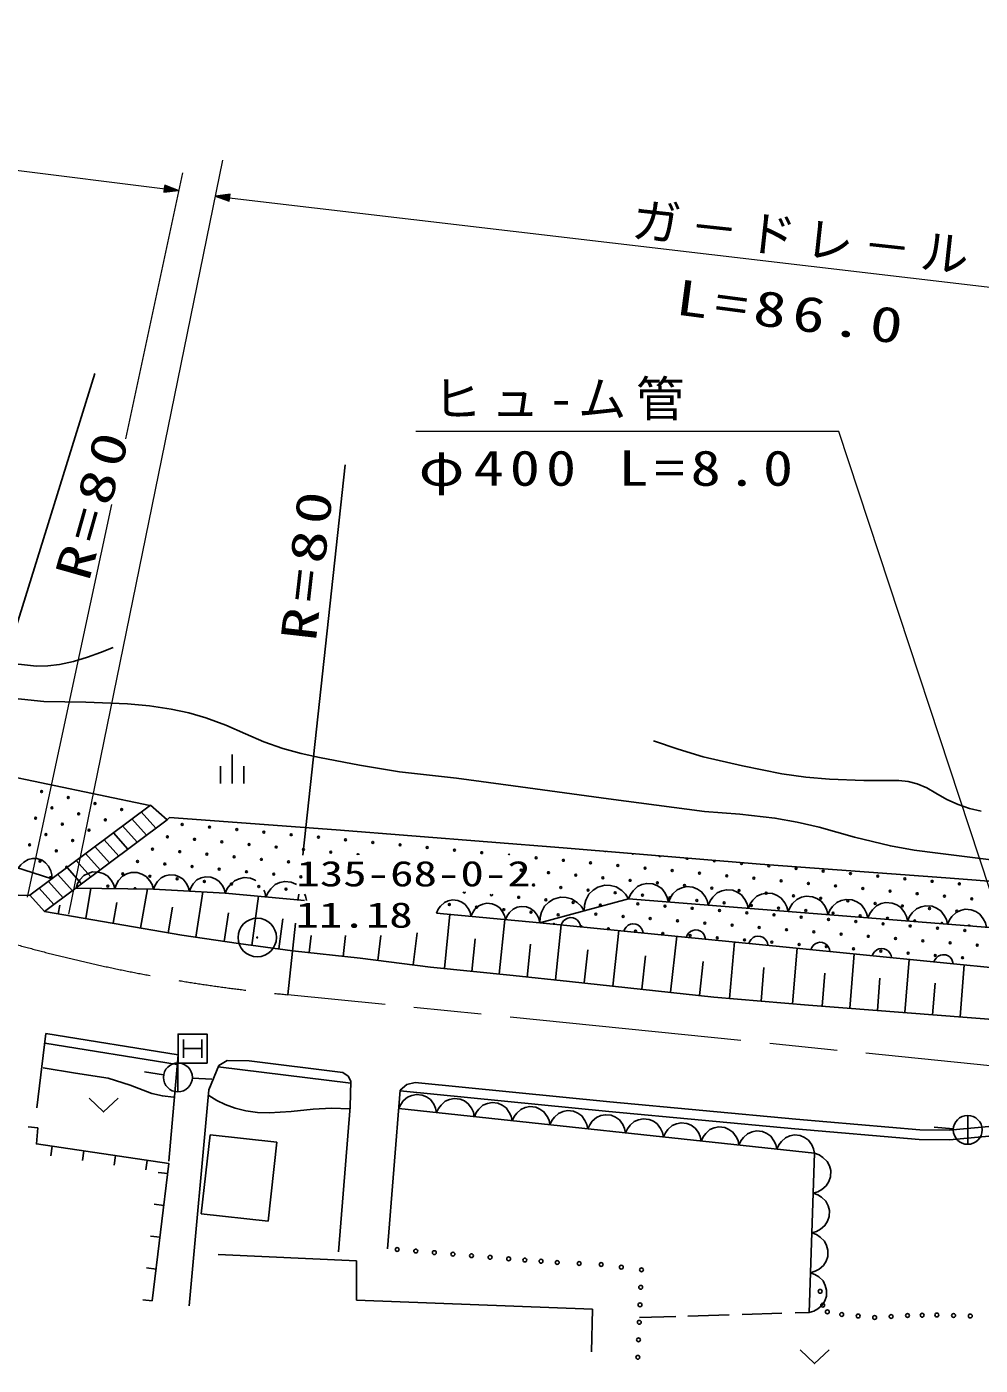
# Model space of a CAD drawing. Units: millimetres, scale not verified. Extents: x 40000 to 680000, y 20000 to 380000.
# Drawn here: x 479306 to 528622, y 248477 to 317721 of the extents above; entities that cross this region are included whole.
import ezdxf
from ezdxf.enums import TextEntityAlignment as Align

# ---------------------------------------------------------------- set-up
doc = ezdxf.new("R2010")
doc.units = ezdxf.units.MM
doc.header["$LTSCALE"] = 1000
doc.linetypes.add('CHAIN', pattern=[18.5, 12, -1.5, 3.5, -1.5])
for name, color, linetype, lineweight in [('M-BGD', 7, 'Continuous', 25), ('M-BGD-HTXT', 7, 'Continuous', 13), ('M-BMK', 2, 'CHAIN', 13)]:
    doc.layers.add(name, color=color, linetype=linetype, lineweight=lineweight)
doc.layers.add('M-BMK-SRVR', color=7, linetype='Continuous')
doc.styles.add('ＭＳ ゴシック', font='')
doc.styles.get('ＭＳ ゴシック').set_extended_font_data('MS Gothic')

# ---------------------------------------------------------------- blocks, each defined once
blk = doc.blocks.new('BUHIN47')
at = {"color": 7, "linetype": 'Continuous', "lineweight": 25}
blk.add_lwpolyline([(-276, 417), (-158, 447), (-43, 451), (101, 432), (212, 374), (306, 295), (391, 165), (427, 48), (437, -77), (399, -219), (351, -323), (276, -417)], dxfattribs=at)
blk = doc.blocks.new('BUHIN48')
at = {"color": 7, "linetype": 'Continuous', "lineweight": 25}
blk.add_lwpolyline([(-276, 417), (-158, 447), (-44, 451), (100, 432), (211, 374), (305, 295), (391, 166), (427, 49), (437, -76), (400, -218), (351, -322), (276, -417)], dxfattribs=at)
blk = doc.blocks.new('BUHIN92')
at = {"color": 7, "linetype": 'Continuous', "lineweight": 25}
for p, q in [((-260, 562), (-958, -6)), ((581, 474), (-581, -474)), ((498, -368), (-199, -937))]:
    blk.add_line(p, q, dxfattribs=at)
blk = doc.blocks.new('BUHIN94')
at = {"color": 7, "linetype": 'Continuous', "lineweight": 25}
blk.add_lwpolyline([(-198, 806), (-273, -223), (750, -356)], dxfattribs=at)
blk = doc.blocks.new('BUHIN107')
at = {"color": 7, "linetype": 'Continuous', "lineweight": 25}
blk.add_lwpolyline([(331, -850), (501, -710), (627, -544), (750, -305), (779, -79), (765, 146), (663, 409), (521, 584), (347, 732), (95, 825), (-109, 858), (-331, 850)], dxfattribs=at)
blk = doc.blocks.new('BUHIN114')
at = {"color": 7, "linetype": 'Continuous', "lineweight": 25}
blk.add_lwpolyline([(575, -829), (723, -635), (816, -423), (886, -135), (859, 117), (786, 355), (608, 612), (410, 764), (184, 877), (-111, 912), (-338, 895), (-575, 829)], dxfattribs=at)
blk = doc.blocks.new('BUHIN115')
at = {"color": 7, "linetype": 'Continuous', "lineweight": 25}
blk.add_lwpolyline([(588, -851), (739, -652), (835, -435), (908, -140), (880, 118), (806, 362), (624, 626), (422, 782), (191, 898), (-111, 935), (-345, 918), (-588, 851)], dxfattribs=at)
blk = doc.blocks.new('BUHIN116')
at = {"color": 7, "linetype": 'Continuous', "lineweight": 25}
blk.add_lwpolyline([(965, -695), (1053, -421), (1072, -150), (1037, 198), (908, 467), (734, 703), (435, 918), (156, 1009), (-140, 1047), (-481, 970), (-728, 862), (-965, 695)], dxfattribs=at)
blk = doc.blocks.new('BUHIN117')
at = {"color": 7, "linetype": 'Continuous', "lineweight": 25}
blk.add_lwpolyline([(497, -742), (630, -572), (715, -386), (782, -132), (762, 91), (700, 302), (546, 532), (374, 670), (176, 773), (-85, 809), (-286, 797), (-497, 742)], dxfattribs=at)
blk = doc.blocks.new('BUHIN118')
at = {"color": 7, "linetype": 'Continuous', "lineweight": 25}
for points in [[(905, 65), (901, 107), (829, 358), (647, 630), (443, 792), (208, 915), (-100, 957), (-339, 943), (-588, 878)], [(595, -869), (746, -677), (792, -576)]]:
    blk.add_lwpolyline(points, dxfattribs=at)
blk = doc.blocks.new('BUHIN119')
at = {"color": 7, "linetype": 'Continuous', "lineweight": 25}
blk.add_lwpolyline([(546, -753), (678, -571), (760, -374), (819, -107), (789, 124), (717, 342), (548, 576), (363, 711), (152, 812), (-120, 838), (-329, 818), (-546, 753)], dxfattribs=at)
blk = doc.blocks.new('BUHIN120')
at = {"color": 7, "linetype": 'Continuous', "lineweight": 25}
blk.add_lwpolyline([(622, -785), (755, -583), (834, -368), (885, -78), (843, 169), (756, 400), (563, 644), (358, 782), (127, 880), (-167, 896), (-391, 865), (-622, 785)], dxfattribs=at)
blk = doc.blocks.new('BUHIN147')
at = {"color": 7, "linetype": 'Continuous', "lineweight": 25}
blk.add_line((0, 0), (-267, 423), dxfattribs=at)
blk = doc.blocks.new('BUHIN148')
at = {"color": 7, "linetype": 'Continuous', "lineweight": 25}
blk.add_line((0, 0), (-430, -255), dxfattribs=at)
blk = doc.blocks.new('BUHIN150')
at = {"color": 7, "linetype": 'Continuous', "lineweight": 25}
blk.add_circle((0, 0), 99.5, dxfattribs=at)
blk = doc.blocks.new('BUHIN152')
at = {"color": 7, "linetype": 'Continuous', "lineweight": 25}
blk.add_circle((0, 0), 99.5, dxfattribs=at)
blk = doc.blocks.new('BUHIN158')
at = {"color": 7, "linetype": 'Continuous', "lineweight": 25}
blk.add_circle((0, 0), 99.5, dxfattribs=at)
blk = doc.blocks.new('BUHIN183')
at = {"color": 7, "linetype": 'Continuous', "lineweight": 25}
blk.add_lwpolyline([(536, -824), (686, -639), (782, -436), (859, -157), (840, 89), (775, 323), (609, 578), (421, 732), (204, 849), (-81, 891), (-304, 882), (-536, 824)], dxfattribs=at)
blk = doc.blocks.new('BUHIN184')
at = {"color": 7, "linetype": 'Continuous', "lineweight": 25}
blk.add_lwpolyline([(-821, -623), (-616, -765), (-396, -851), (-99, -910), (157, -871), (396, -786), (651, -593), (797, -385), (903, -149), (926, 153), (899, 384), (821, 623)], dxfattribs=at)
blk = doc.blocks.new('BUHIN143')
at = {"color": 7, "linetype": 'Continuous', "lineweight": 25}
for p, q in [((67, 659), (-659, 67)), ((-296, 363), (296, -363)), ((659, -67), (-67, -659))]:
    blk.add_line(p, q, dxfattribs=at)
blk.add_lwpolyline([(-1055, 108), (108, 1055), (1055, -108), (-108, -1055)], close=True, dxfattribs=at)
blk = doc.blocks.new('BUHIN96')
at = {"color": 7, "linetype": 'Continuous', "lineweight": 25}
blk.add_line((578, 471), (-578, -471), dxfattribs=at)
blk.add_circle((0, 0), 746, dxfattribs=at)
blk = doc.blocks.new('BUHIN187')
at = {"color": 3, "linetype": 'Continuous', "lineweight": 25}
for radius in [995, 30]:
    blk.add_circle((0, 0), radius, dxfattribs=at)

msp = doc.modelspace()

# ---------------------------------------------------------------- linework, layer by layer
at = {"layer": 'M-BGD'}
for p, q in [((482822, 299787), (474102, 271699)), ((495776, 295054), (493589, 274871)), ((475779, 279504), (485680, 277442)), ((479471, 272793), (485702, 277458)), ((485979, 276254), (485223, 277099)), ((485702, 277458), (486569, 276696)), ((486569, 276696), (480227, 271948)), ((485020, 275536), (484264, 276381)), ((485500, 275895), (484744, 276740)), ((486696, 276815), (486569, 276696)), ((495308, 276167), (486696, 276815)), ((484062, 274818), (483306, 275663)), ((484541, 275177), (483785, 276022)), ((507057, 275236), (495308, 276167)), ((480595, 273634), (475389, 275320)), ((483103, 274101), (482347, 274946)), ((483582, 274460), (482826, 275305)), ((517247, 274406), (507057, 275236)), ((482144, 273383), (481388, 274228)), ((482624, 273742), (481868, 274587)), ((526850, 273697), (517247, 274406)), ((481665, 273024), (480909, 273869)), ((541182, 272584), (526850, 273697)), ((480706, 272306), (479950, 273151)), ((481186, 272665), (480429, 273510)), ((485858, 273110), (481854, 273166)), ((482357, 271582), (482627, 273155)), ((485197, 271096), (485543, 273115)), ((489573, 272901), (485858, 273110)), ((488059, 270621), (488410, 272967)), ((489573, 272901), (493663, 272516)), ((493370, 272854), (493334, 272516)), ((478854, 272793), (479471, 272776)), ((480227, 271948), (479471, 272793)), ((480937, 271826), (481014, 272276)), ((483777, 271339), (483962, 272417)), ((486617, 270852), (486843, 272169)), ((490952, 270200), (491288, 272740)), ((505838, 271369), (510433, 272604)), ((510433, 272604), (526931, 271288)), ((480227, 271948), (487328, 270730)), ((489523, 270402), (489745, 271884)), ((492346, 270016), (492552, 271571)), ((500503, 271872), (505838, 271369)), ((500906, 268998), (501194, 271807)), ((503748, 268706), (504039, 271539)), ((493207, 271351), (492806, 267648)), ((499285, 269186), (499495, 270847)), ((505838, 271369), (518760, 270094)), ((506654, 268408), (506946, 271260)), ((509624, 268091), (509935, 270965)), ((526931, 271288), (541020, 270195)), ((487328, 270730), (490255, 270293)), ((490255, 270293), (493043, 269924)), ((493921, 269826), (494020, 270716)), ((495676, 269630), (495797, 270716)), ((497464, 269417), (497628, 270716)), ((502327, 268852), (502501, 270544)), ((505191, 268558), (505366, 270265)), ((512608, 267769), (512922, 270670)), ((515660, 267458), (515908, 270375)), ((518760, 270094), (534685, 268493)), ((518918, 267181), (519161, 270053)), ((493043, 269924), (496554, 269532)), ((496554, 269532), (500195, 269071)), ((508132, 268253), (508318, 269969)), ((511116, 267930), (511303, 269663)), ((521874, 266944), (522094, 269759)), ((524729, 266720), (524945, 269472)), ((500195, 269071), (504459, 268633)), ((514100, 267607), (514289, 269357)), ((517289, 267319), (517436, 269057)), ((520446, 267056), (520580, 268763)), ((527585, 266496), (527796, 269186)), ((504459, 268633), (507386, 268333)), ((507386, 268333), (514846, 267527)), ((523301, 266832), (523432, 268502)), ((526157, 266608), (526285, 268241)), ((514846, 267527), (519732, 267112)), ((519732, 267112), (529727, 266328)), ((479819, 261792), (480297, 265642)), ((480297, 265642), (487136, 264542)), ((487092, 264042), (480235, 265145)), ((487136, 264542), (486658, 259042)), ((488720, 262726), (489238, 263981)), ((496066, 263068), (489210, 263914)), ((489238, 263981), (489676, 264240)), ((489676, 264240), (490811, 264220)), ((490811, 264220), (495651, 263623)), ((486384, 263494), (485399, 263662)), ((487873, 263327), (488871, 263272)), ((495651, 263623), (495930, 263424)), ((495930, 263424), (496069, 263165)), ((496069, 263165), (496030, 261850)), ((487704, 251553), (488720, 262726)), ((497962, 254501), (498621, 262707)), ((509407, 261611), (498619, 262680)), ((498621, 262707), (498960, 263005)), ((498960, 263005), (499398, 263105)), ((499398, 263105), (509457, 262109)), ((496030, 261850), (495432, 254341)), ((498545, 261755), (520055, 259446)), ((509457, 262109), (519078, 261213)), ((519032, 260715), (509407, 261611)), ((519078, 261213), (525493, 260655)), ((479878, 260767), (479380, 260808)), ((488784, 260394), (488331, 256312)), ((492241, 260011), (488784, 260394)), ((525468, 260155), (519032, 260715)), ((525493, 260655), (527008, 260635)), ((527228, 260710), (526231, 260788)), ((527008, 260635), (530693, 260974)), ((530728, 260475), (527028, 260135)), ((491788, 255929), (492241, 260011)), ((527028, 260135), (525468, 260155)), ((520055, 259446), (519770, 251206)), ((488331, 256312), (491788, 255929)), ((489209, 254204), (496353, 253884)), ((496353, 253884), (496353, 251843)), ((496353, 251843), (508574, 251382)), ((508574, 251382), (508514, 249166)), ((512883, 251003), (510996, 250948)), ((515638, 251084), (513500, 251021)), ((518368, 251165), (516303, 251104)), ((519770, 251206), (519057, 251185))]:
    msp.add_line(p, q, dxfattribs=at)
for points in [[(478091, 284825), (479818, 284644), (480404, 284654), (480995, 284725), (481727, 284888), (482448, 285111), (483118, 285354), (483777, 285610)], [(477860, 283059), (480191, 282810), (482361, 282785), (484523, 282700), (485648, 282589), (486780, 282418), (487681, 282223), (488576, 281968), (489604, 281585), (490611, 281146), (491575, 280734), (492558, 280379), (493498, 280123), (494455, 279924), (496514, 279523), (498592, 279180), (501533, 278846), (504464, 278453), (509399, 277774), (514354, 277131), (516184, 276986), (518006, 276782), (519146, 276574), (520283, 276305), (522122, 275797), (523977, 275346), (525197, 275125), (526425, 274963), (529734, 274561)], [(528674, 277141), (528068, 277283), (527478, 277483), (526892, 277753), (526333, 278075), (525856, 278345), (525353, 278560), (524897, 278674), (524414, 278731), (522604, 278730), (520825, 278789), (519600, 278903), (518366, 279078), (516326, 279488), (514296, 279959), (513006, 280341), (511718, 280775)], [(486891, 262346), (486325, 262408), (485773, 262530), (484653, 262958), (483509, 263330), (481835, 263588), (480157, 263855)], [(496021, 261749), (495070, 261770), (494124, 261730), (492988, 261598), (491850, 261527), (491243, 261553), (490631, 261640), (490089, 261775), (489565, 261967), (489139, 262181), (488729, 262428)], [(485800, 251804), (486659, 258909), (479809, 259931), (479878, 260767)]]:
    msp.add_lwpolyline(points, dxfattribs=at)
for centre, radius in [((480075, 278153), 49.8), ((481455, 277844), 49.8), ((480610, 277309), 49.8), ((481990, 276999), 49.8), ((482835, 277534), 49.8), ((484214, 277224), 49.8), ((479765, 276774), 49.8), ((481145, 276464), 49.8), ((483370, 276689), 49.8), ((487349, 276454), 49.8), ((488757, 276321), 49.8), ((480300, 275929), 49.8), ((481680, 275619), 49.8), ((482525, 276154), 49.8), ((486578, 275816), 49.8), ((487986, 275684), 49.8), ((489394, 275551), 49.8), ((490165, 276189), 49.8), ((491573, 276056), 49.8), ((492981, 275924), 49.8), ((494389, 275791), 49.8), ((495797, 275658), 49.8), ((479455, 275394), 49.8), ((480835, 275084), 49.8), ((485808, 275179), 49.8), ((487216, 275046), 49.8), ((488624, 274913), 49.8), ((490802, 275418), 49.8), ((492210, 275286), 49.8), ((493618, 275153), 49.8), ((495026, 275021), 49.8), ((497204, 275526), 49.8), ((498612, 275393), 49.8), ((500020, 275260), 49.8), ((501428, 275128), 49.8), ((502836, 274995), 49.8), ((479990, 274549), 49.8), ((485038, 274541), 49.8), ((486446, 274408), 49.8), ((487854, 274276), 49.8), ((490032, 274781), 49.8), ((491440, 274648), 49.8), ((492848, 274516), 49.8), ((505652, 274730), 49.8), ((507060, 274597), 49.8), ((508468, 274465), 49.8), ((509876, 274332), 49.8), ((511284, 274199), 49.8), ((517687, 274307), 49.8), ((519095, 274174), 49.8), ((484267, 273903), 49.8), ((485675, 273771), 49.8), ((487083, 273638), 49.8), ((488491, 273505), 49.8), ((489262, 274143), 49.8), ((490670, 274010), 49.8), ((492078, 273878), 49.8), ((493486, 273745), 49.8), ((504882, 274092), 49.8), ((506290, 273960), 49.8), ((507698, 273827), 49.8), ((509106, 273694), 49.8), ((510514, 273562), 49.8), ((512692, 274067), 49.8), ((514100, 273934), 49.8), ((515508, 273802), 49.8), ((516916, 273669), 49.8), ((518324, 273536), 49.8), ((520502, 274041), 49.8), ((521910, 273909), 49.8), ((523318, 273776), 49.8), ((524726, 273644), 49.8), ((526134, 273511), 49.8), ((483497, 273266), 49.8), ((489899, 273373), 49.8), ((491307, 273240), 49.8), ((492715, 273108), 49.8), ((505520, 273322), 49.8), ((506928, 273189), 49.8), ((508336, 273057), 49.8), ((509744, 272924), 49.8), ((511152, 272792), 49.8), ((511922, 273429), 49.8), ((513330, 273297), 49.8), ((514738, 273164), 49.8), ((516146, 273031), 49.8), ((517554, 272899), 49.8), ((519732, 273404), 49.8), ((521140, 273271), 49.8), ((522548, 273139), 49.8), ((523956, 273006), 49.8), ((525364, 272873), 49.8), ((527542, 273378), 49.8), ((501163, 272312), 49.8), ((502571, 272179), 49.8), ((504749, 272684), 49.8), ((506157, 272552), 49.8), ((507565, 272419), 49.8), ((508973, 272286), 49.8), ((510909, 272344), 49.8), ((512318, 272230), 49.8), ((512560, 272659), 49.8), ((513728, 272115), 49.8), ((513968, 272526), 49.8), ((515376, 272394), 49.8), ((516784, 272261), 49.8), ((518192, 272128), 49.8), ((518962, 272766), 49.8), ((520370, 272633), 49.8), ((521778, 272501), 49.8), ((523186, 272368), 49.8), ((524594, 272236), 49.8), ((526002, 272103), 49.8), ((526772, 272741), 49.8), ((528180, 272608), 49.8), ((503979, 272047), 49.8), ((505387, 271914), 49.8), ((506795, 271781), 49.8), ((508737, 271811), 49.8), ((510147, 271696), 49.8), ((511556, 271582), 49.8), ((512966, 271468), 49.8), ((515137, 272001), 49.8), ((516547, 271886), 49.8), ((517956, 271772), 49.8), ((519366, 271657), 49.8), ((519600, 271996), 49.8), ((520776, 271543), 49.8), ((521008, 271863), 49.8), ((522185, 271428), 49.8), ((522416, 271731), 49.8), ((523824, 271598), 49.8), ((527410, 271970), 49.8), ((510794, 270934), 49.8), ((512204, 270820), 49.8), ((513613, 270706), 49.8), ((514375, 271353), 49.8), ((515785, 271239), 49.8), ((517194, 271124), 49.8), ((518604, 271010), 49.8), ((520014, 270895), 49.8), ((521423, 270781), 49.8), ((523595, 271314), 49.8), ((525004, 271200), 49.8), ((526414, 271085), 49.8), ((527823, 270971), 49.8), ((515023, 270591), 49.8), ((516432, 270477), 49.8), ((517842, 270362), 49.8), ((519252, 270248), 49.8), ((520661, 270133), 49.8), ((522071, 270019), 49.8), ((522833, 270666), 49.8), ((524242, 270552), 49.8), ((525652, 270438), 49.8), ((527061, 270323), 49.8), ((528471, 270209), 49.8), ((523480, 269904), 49.8), ((524890, 269790), 49.8), ((526299, 269676), 49.8), ((527709, 269561), 49.8), ((504231, 253983), 99.5), ((506744, 253794), 99.5), ((507881, 253742), 99.5), ((509017, 253690), 99.5), ((510058, 253553), 99.5), ((511099, 253415), 99.5), ((520342, 252300), 99.5), ((520475, 251582), 99.5), ((520714, 251237), 99.5), ((521459, 251104), 99.5), ((522310, 251024), 99.5), ((523161, 250944), 99.5), ((524012, 250997), 99.5), ((524863, 251050), 99.5), ((525622, 251064), 99.5), ((526380, 251077), 99.5), ((527244, 251050), 99.5), ((528108, 251024), 99.5)]:
    msp.add_circle(centre, radius, dxfattribs=at)
for centre, start, end in [((496434, 274888), 343.95127, 196.17357), ((504244, 274863), 23.90113, 156.22371), ((509239, 275102), 238.31715, 292.3704), ((510647, 274970), 207.43856, 323.24899), ((481370, 274239), 13.62276, 240.01891), ((512055, 274837), 185.23902, 345.44853), ((513463, 274705), 164.52947, 6.15809), ((514871, 274572), 142.17544, 28.51211), ((516279, 274439), 110.30756, 60.37999), ((480525, 273704), 278.39778, 225.72973), ((482089, 273398), 281.89718, 331.74419), ((484905, 273133), 348.22565, 190.17502), ((501933, 272950), 167.67836, 12.44618), ((503341, 272817), 131.32668, 48.67332), ((525231, 271465), 299.34959, 231.53095), ((506565, 271278), 17.67229, 151.05196), ((507975, 271163), 348.7038, 180.02045), ((509385, 271049), 317.99904, 210.72522), ((526639, 271333), 330.44283, 200.43771), ((528047, 271200), 357.46331, 173.6636)]:
    msp.add_arc(centre, 49.8, start, end, dxfattribs=at)
at = {"layer": 'M-BGD-HTXT'}
for p, q in [((420026, 317721), (487161, 309248)), ((489430, 310816), (481458, 271815)), ((487359, 310173), (484409, 296398)), ((489052, 308965), (564024, 300150)), ((521310, 296782), (499435, 296782)), ((530318, 269429), (521310, 296782)), ((483681, 292999), (479333, 272693))]:
    msp.add_line(p, q, dxfattribs=at)
for points in [[(487161, 309248), (486440, 309528), (486393, 309156)], [(487008, 309267), (486447, 309206), (486480, 309466)], [(486934, 309276), (486478, 309230), (486504, 309435)], [(486857, 309286), (486509, 309254), (486528, 309403)], [(486783, 309295), (486541, 309279), (486553, 309372)], [(489052, 308965), (489775, 308691), (489819, 309064)], [(489205, 308947), (489765, 309013), (489735, 308753)], [(489279, 308939), (489734, 308989), (489710, 308784)], [(489355, 308930), (489703, 308964), (489685, 308815)], [(489430, 308921), (489672, 308940), (489661, 308846)]]:
    msp.add_lwpolyline(points, close=True, dxfattribs=at)
for points in [[(487084, 309257), (486415, 309181), (486455, 309497), (487083, 309258)], [(486575, 309322), (486707, 309305), (486572, 309303), (486577, 309340), (486707, 309305)], [(489128, 308956), (489797, 309038), (489759, 308722), (489130, 308956)], [(489638, 308896), (489506, 308912), (489641, 308915), (489636, 308878), (489506, 308912)]]:
    msp.add_lwpolyline(points, dxfattribs=at)
at = {"layer": 'M-BMK'}
msp.add_line((534649, 263406), (492806, 267648), dxfattribs=at)
msp.add_arc((500265, 347299), 80000, 250.91035, 264.64998, dxfattribs=at)

# ---------------------------------------------------------------- block references
at = {"layer": 'M-BGD', "rotation": 50.81889}
for name, p in [('BUHIN92', (489926, 279320)), ('BUHIN107', (479728, 273915)), ('BUHIN120', (482855, 273152)), ('BUHIN120', (484857, 273124)), ('BUHIN119', (486787, 273058)), ('BUHIN119', (488644, 272954)), ('BUHIN118', (490625, 272802)), ('BUHIN118', (492730, 272604)), ('BUHIN116', (509284, 272295)), ('BUHIN115', (511464, 272522)), ('BUHIN115', (513526, 272357)), ('BUHIN117', (501392, 271788)), ('BUHIN116', (506987, 271678)), ('BUHIN115', (515589, 272193)), ('BUHIN115', (517651, 272028)), ('BUHIN115', (519713, 271864)), ('BUHIN115', (521776, 271700)), ('BUHIN115', (523838, 271535)), ('BUHIN117', (503170, 271621)), ('BUHIN117', (504949, 271453)), ('BUHIN115', (525900, 271371)), ('BUHIN114', (527938, 271210)), ('BUHIN48', (507453, 271210)), ('BUHIN48', (510684, 270891)), ('BUHIN48', (513914, 270572)), ('BUHIN48', (517145, 270253)), ('BUHIN47', (520353, 269934)), ('BUHIN47', (523538, 269613)), ('BUHIN47', (526723, 269293)), ('BUHIN143', (487886, 264856)), ('BUHIN96', (487124, 263369)), ('BUHIN94', (483277, 261934)), ('BUHIN183', (499523, 261650)), ('BUHIN183', (501478, 261440)), ('BUHIN183', (503433, 261230)), ('BUHIN183', (505389, 261021)), ('BUHIN183', (507344, 260811)), ('BUHIN183', (509300, 260601)), ('BUHIN183', (511255, 260391)), ('BUHIN183', (513211, 260181)), ('BUHIN183', (515166, 259971)), ('BUHIN96', (527975, 260652)), ('BUHIN183', (517121, 259761)), ('BUHIN183', (519077, 259551)), ('BUHIN148', (480619, 259810)), ('BUHIN148', (482259, 259565)), ('BUHIN148', (483899, 259321)), ('BUHIN148', (485539, 259076)), ('BUHIN184', (520019, 258416)), ('BUHIN147', (486596, 258388)), ('BUHIN147', (486397, 256742)), ('BUHIN184', (519948, 256356)), ('BUHIN147', (486198, 255096)), ('BUHIN184', (519876, 254296)), ('BUHIN150', (498465, 254465)), ('BUHIN150', (499426, 254385)), ('BUHIN150', (500387, 254304)), ('BUHIN150', (501348, 254224)), ('BUHIN150', (502309, 254144)), ('BUHIN150', (503270, 254063)), ('BUHIN147', (485999, 253450)), ('BUHIN152', (505069, 253920)), ('BUHIN152', (505907, 253857)), ('BUHIN184', (519805, 252236)), ('BUHIN147', (485800, 251804)), ('BUHIN158', (511062, 252510)), ('BUHIN158', (511024, 251604)), ('BUHIN158', (510986, 250699)), ('BUHIN94', (520058, 248914)), ('BUHIN158', (510948, 249793)), ('BUHIN158', (510910, 248888))]:
    msp.add_blockref(name, p, dxfattribs=at)
at = {"layer": 'M-BMK-SRVR', "rotation": 50.81889}
msp.add_blockref('BUHIN187', (491227, 270606), dxfattribs=at)

# ---------------------------------------------------------------- texts
at = {"layer": 'M-BGD-HTXT', "style": 'ＭＳ ゴシック', "width": 1.35}
for s, p in [('135-68-0-2', (493251, 272854)), ('11.18', (493207, 270716))]:
    msp.add_text(s, height=1320, dxfattribs=at).set_placement(p, align=Align.BOTTOM_LEFT)
at = {"layer": 'M-BGD-HTXT', "char_height": 1833, "attachment_point": 7, "style": 'ＭＳ ゴシック'}
for s, insert, rotation in [('\\T1.2;ガ－ドレ－ル', (510522, 306751), 353.8), ('\\T1.2;\\W1.35;L=86.0', (512799, 302817), 352.5), ('\\T1.2;\\W1.35;R=80', (482538, 288960), 74.2), ('\\T1.2;\\W1.35;R=80', (494285, 285873), 83.5)]:
    msp.add_mtext(s, dxfattribs=dict(at, insert=insert, rotation=rotation))
for s, insert in [('\\T1.2;ヒュ-ム管', (500320, 297360)), ('\\T1.2;\\W1.25;φ400\\~L=8.0', (499576, 293476))]:
    msp.add_mtext(s, dxfattribs=dict(at, insert=insert))

doc.saveas('drawing.dxf')
